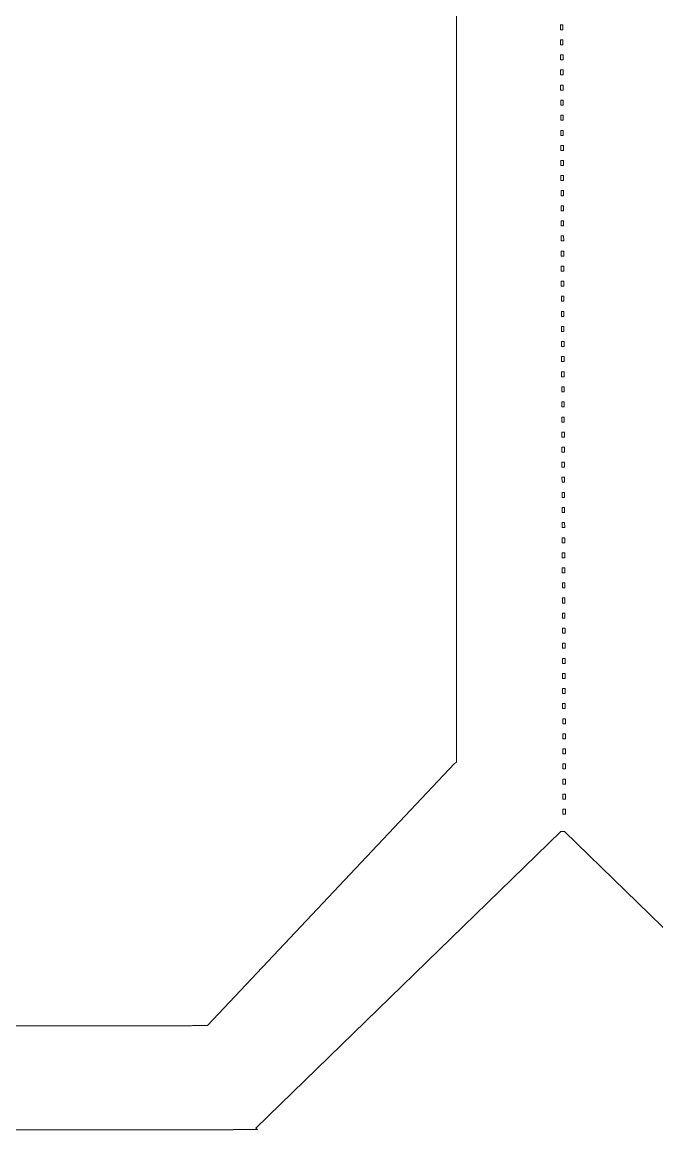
# Model space of a CAD drawing. Header units: centimetres. Extents: x -15.1 to 15.1, y -14.2 to 14.2.
# Drawn here: x -2.4 to 4.19, y -14.17 to -2.66 of the extents above; entities that cross this region are included whole.
import ezdxf

# ---------------------------------------------------------------- set-up
doc = ezdxf.new("R2010")
doc.units = ezdxf.units.CM
doc.header["$MEASUREMENT"] = 0
doc.layers.add('Layer 1', color=7, linetype='Continuous')

msp = doc.modelspace()

# ---------------------------------------------------------------- linework, layer by layer
at = {"layer": 'Layer 1', "color": 254, "lineweight": 15}
for points, knots in [([(-5.45154, 2.48245), (-5.45154, 2.48245), (-5.43583, 2.46839), (-5.43583, 2.46839), (-5.43583, 2.46839), (-5.43583, 2.46839), (-8.60091, -0.61401), (-8.60091, -0.61401), (-8.60091, -0.61401), (-8.60091, -0.61401), (-8.65217, -0.61401), (-8.65217, -0.61401), (-8.65217, -0.61401), (-8.65217, -0.61401), (-8.65217, -0.64874), (-8.65217, -0.64874), (-8.65217, -0.64874), (-8.65217, -0.64874), (-8.65217, -11.0386), (-8.65217, -11.0386), (-8.65217, -11.0386), (-8.65217, -11.0386), (-8.65217, -11.0725), (-8.65217, -11.0725), (-8.65217, -11.0725), (-8.65217, -11.0725), (-8.60091, -11.0725), (-8.60091, -11.0725), (-8.60091, -11.0725), (-8.60091, -11.0725), (-5.43583, -14.15489), (-5.43583, -14.15489), (-5.43583, -14.15489), (-5.43583, -14.15489), (-5.45154, -14.16895), (-5.45154, -14.16895), (-5.45154, -14.16895), (-5.45154, -14.16895), (-5.32421, -14.16895), (-5.32421, -14.16895), (-5.32421, -14.16895), (-5.32421, -14.16895), (-5.32421, -14.17144), (-5.32421, -14.17144), (-5.32421, -14.17144), (-5.32421, -14.17144), (-0.21197, -14.17144), (-0.21197, -14.17144), (-0.21197, -14.17144), (-0.21197, -14.17144), (-0.21197, -14.16895), (-0.21197, -14.16895), (-0.21197, -14.16895), (-0.21197, -14.16895), (0.03856, -14.16895), (0.03856, -14.16895), (0.03856, -14.16895), (0.03856, -14.16895), (0.02285, -14.15489), (0.02285, -14.15489), (0.02285, -14.15489), (0.02285, -14.15489), (3.18793, -11.0725), (3.18793, -11.0725), (3.18793, -11.0725), (3.18793, -11.0725), (3.22845, -11.0725), (3.22845, -11.0725), (3.22845, -11.0725), (3.22845, -11.0725), (6.39353, -14.15489), (6.39353, -14.15489), (6.39353, -14.15489), (6.39353, -14.15489), (6.37782, -14.16895), (6.37782, -14.16895), (6.37782, -14.16895), (6.37782, -14.16895), (6.50515, -14.16895), (6.50515, -14.16895), (6.50515, -14.16895), (6.50515, -14.16895), (6.50515, -14.17144), (6.50515, -14.17144), (6.50515, -14.17144), (6.50515, -14.17144), (11.6174, -14.17144), (11.6174, -14.17144), (11.6174, -14.17144), (11.6174, -14.17144), (11.6174, -14.16895), (11.6174, -14.16895), (11.6174, -14.16895), (11.6174, -14.16895), (11.86793, -14.16895), (11.86793, -14.16895), (11.86793, -14.16895), (11.86793, -14.16895), (11.85222, -14.15489), (11.85222, -14.15489), (11.85222, -14.15489), (11.85222, -14.15489), (15.0173, -11.0725), (15.0173, -11.0725), (15.0173, -11.0725), (15.0173, -11.0725), (15.06856, -11.0725), (15.06856, -11.0725), (15.06856, -11.0725), (15.06856, -11.0725), (15.06856, -11.03777), (15.06856, -11.03777), (15.06856, -11.03777), (15.06856, -11.03777), (15.06856, -0.64791), (15.06856, -0.64791), (15.06856, -0.64791), (15.06856, -0.64791), (15.06856, -0.61401), (15.06856, -0.61401), (15.06856, -0.61401), (15.06856, -0.61401), (15.0173, -0.61401), (15.0173, -0.61401), (15.0173, -0.61401), (15.0173, -0.61401), (11.85222, 2.46839), (11.85222, 2.46839), (11.85222, 2.46839), (11.85222, 2.46839), (11.86793, 2.48245), (11.86793, 2.48245), (11.86793, 2.48245), (11.86793, 2.48245), (10.335, 2.48245), (10.335, 2.48245), (10.335, 2.48245), (10.335, 2.48245), (10.335, 2.47997), (10.335, 2.47997), (10.335, 2.47997), (10.335, 2.47997), (7.91076, 2.47997), (7.91076, 2.47997), (7.91076, 2.47997), (7.91076, 2.47997), (7.91076, 2.48245), (7.91076, 2.48245), (7.91076, 2.48245), (7.91076, 2.48245), (6.37783, 2.48245), (6.37783, 2.48245), (6.37783, 2.48245), (6.37783, 2.48245), (6.39354, 2.46839), (6.39354, 2.46839), (6.39354, 2.46839), (6.39354, 2.46839), (3.22846, -0.61401), (3.22846, -0.61401), (3.22846, -0.61401), (3.22846, -0.61401), (3.18794, -0.61401), (3.18794, -0.61401), (3.18794, -0.61401), (3.18794, -0.61401), (0.02286, 2.46839), (0.02286, 2.46839), (0.02286, 2.46839), (0.02286, 2.46839), (0.03857, 2.48245), (0.03857, 2.48245), (0.03857, 2.48245), (0.03857, 2.48245), (-1.49436, 2.48245), (-1.49436, 2.48245), (-1.49436, 2.48245), (-1.49436, 2.48245), (-1.49436, 2.47997), (-1.49436, 2.47997), (-1.49436, 2.47997), (-1.49436, 2.47997), (-3.9186, 2.47997), (-3.9186, 2.47997), (-3.9186, 2.47997), (-3.9186, 2.47997), (-3.9186, 2.48245), (-3.9186, 2.48245), (-3.9186, 2.48245), (-3.9186, 2.48245), (-5.45153, 2.48245), (-5.45153, 2.48245), (-5.45153, 2.48245), (-5.45153, 2.48245), (-5.45154, 2.48245), (-5.45154, 2.48245)], [0, 0, 0, 0, 0.02, 0.02, 0.02, 0.02, 0.04, 0.04, 0.04, 0.04, 0.06, 0.06, 0.06, 0.06, 0.08, 0.08, 0.08, 0.08, 0.1, 0.1, 0.1, 0.1, 0.12, 0.12, 0.12, 0.12, 0.14, 0.14, 0.14, 0.14, 0.16, 0.16, 0.16, 0.16, 0.18, 0.18, 0.18, 0.18, 0.2, 0.2, 0.2, 0.2, 0.22, 0.22, 0.22, 0.22, 0.24, 0.24, 0.24, 0.24, 0.26, 0.26, 0.26, 0.26, 0.28, 0.28, 0.28, 0.28, 0.3, 0.3, 0.3, 0.3, 0.32, 0.32, 0.32, 0.32, 0.34, 0.34, 0.34, 0.34, 0.36, 0.36, 0.36, 0.36, 0.38, 0.38, 0.38, 0.38, 0.4, 0.4, 0.4, 0.4, 0.42, 0.42, 0.42, 0.42, 0.44, 0.44, 0.44, 0.44, 0.46, 0.46, 0.46, 0.46, 0.48, 0.48, 0.48, 0.48, 0.5, 0.5, 0.5, 0.5, 0.52, 0.52, 0.52, 0.52, 0.54, 0.54, 0.54, 0.54, 0.56, 0.56, 0.56, 0.56, 0.58, 0.58, 0.58, 0.58, 0.6, 0.6, 0.6, 0.6, 0.62, 0.62, 0.62, 0.62, 0.64, 0.64, 0.64, 0.64, 0.66, 0.66, 0.66, 0.66, 0.68, 0.68, 0.68, 0.68, 0.7, 0.7, 0.7, 0.7, 0.72, 0.72, 0.72, 0.72, 0.74, 0.74, 0.74, 0.74, 0.76, 0.76, 0.76, 0.76, 0.78, 0.78, 0.78, 0.78, 0.8, 0.8, 0.8, 0.8, 0.82, 0.82, 0.82, 0.82, 0.84, 0.84, 0.84, 0.84, 0.86, 0.86, 0.86, 0.86, 0.88, 0.88, 0.88, 0.88, 0.9, 0.9, 0.9, 0.9, 0.92, 0.92, 0.92, 0.92, 0.94, 0.94, 0.94, 0.94, 0.96, 0.96, 0.96, 0.96, 1, 1, 1, 1]), ([(3.18459, -2.68602), (3.18459, -2.68602), (3.21105, -2.68602), (3.21105, -2.68602), (3.21105, -2.68602), (3.21105, -2.68602), (3.21105, -2.73811), (3.21105, -2.73811), (3.21105, -2.73811), (3.21105, -2.73811), (3.18459, -2.73811), (3.18459, -2.73811), (3.18459, -2.73811), (3.18459, -2.73811), (3.18459, -2.68602), (3.18459, -2.68602)], [0, 0, 0, 0, 0.2, 0.2, 0.2, 0.2, 0.4, 0.4, 0.4, 0.4, 0.6, 0.6, 0.6, 0.6, 1, 1, 1, 1]), ([(3.18459, -2.84311), (3.18459, -2.84311), (3.21105, -2.84311), (3.21105, -2.84311), (3.21105, -2.84311), (3.21105, -2.84311), (3.21105, -2.8952), (3.21105, -2.8952), (3.21105, -2.8952), (3.21105, -2.8952), (3.18459, -2.8952), (3.18459, -2.8952), (3.18459, -2.8952), (3.18459, -2.8952), (3.18459, -2.84311), (3.18459, -2.84311)], [0, 0, 0, 0, 0.2, 0.2, 0.2, 0.2, 0.4, 0.4, 0.4, 0.4, 0.6, 0.6, 0.6, 0.6, 1, 1, 1, 1]), ([(3.18623, -2.99938), (3.18623, -2.99938), (3.21269, -2.99938), (3.21269, -2.99938), (3.21269, -2.99938), (3.21269, -2.99938), (3.21269, -3.0523), (3.21269, -3.0523), (3.21269, -3.0523), (3.21269, -3.0523), (3.18623, -3.0523), (3.18623, -3.0523), (3.18623, -3.0523), (3.18623, -3.0523), (3.18623, -2.99938), (3.18623, -2.99938)], [0, 0, 0, 0, 0.2, 0.2, 0.2, 0.2, 0.4, 0.4, 0.4, 0.4, 0.6, 0.6, 0.6, 0.6, 1, 1, 1, 1]), ([(3.18623, -3.15648), (3.18623, -3.15648), (3.21269, -3.15648), (3.21269, -3.15648), (3.21269, -3.15648), (3.21269, -3.15648), (3.21269, -3.20857), (3.21269, -3.20857), (3.21269, -3.20857), (3.21269, -3.20857), (3.18623, -3.20857), (3.18623, -3.20857), (3.18623, -3.20857), (3.18623, -3.20857), (3.18623, -3.15648), (3.18623, -3.15648)], [0, 0, 0, 0, 0.2, 0.2, 0.2, 0.2, 0.4, 0.4, 0.4, 0.4, 0.6, 0.6, 0.6, 0.6, 1, 1, 1, 1]), ([(3.18623, -3.31358), (3.18623, -3.31358), (3.21269, -3.31358), (3.21269, -3.31358), (3.21269, -3.31358), (3.21269, -3.31358), (3.21269, -3.36567), (3.21269, -3.36567), (3.21269, -3.36567), (3.21269, -3.36567), (3.18623, -3.36567), (3.18623, -3.36567), (3.18623, -3.36567), (3.18623, -3.36567), (3.18623, -3.31358), (3.18623, -3.31358)], [0, 0, 0, 0, 0.2, 0.2, 0.2, 0.2, 0.4, 0.4, 0.4, 0.4, 0.6, 0.6, 0.6, 0.6, 1, 1, 1, 1]), ([(3.18789, -3.46985), (3.18789, -3.46985), (3.21435, -3.46985), (3.21435, -3.46985), (3.21435, -3.46985), (3.21435, -3.46985), (3.21435, -3.52277), (3.21435, -3.52277), (3.21435, -3.52277), (3.21435, -3.52277), (3.18789, -3.52277), (3.18789, -3.52277), (3.18789, -3.52277), (3.18789, -3.52277), (3.18789, -3.46985), (3.18789, -3.46985)], [0, 0, 0, 0, 0.2, 0.2, 0.2, 0.2, 0.4, 0.4, 0.4, 0.4, 0.6, 0.6, 0.6, 0.6, 1, 1, 1, 1]), ([(3.18789, -3.62694), (3.18789, -3.62694), (3.21435, -3.62694), (3.21435, -3.62694), (3.21435, -3.62694), (3.21435, -3.62694), (3.21435, -3.67903), (3.21435, -3.67903), (3.21435, -3.67903), (3.21435, -3.67903), (3.18789, -3.67903), (3.18789, -3.67903), (3.18789, -3.67903), (3.18789, -3.67903), (3.18789, -3.62694), (3.18789, -3.62694)], [0, 0, 0, 0, 0.2, 0.2, 0.2, 0.2, 0.4, 0.4, 0.4, 0.4, 0.6, 0.6, 0.6, 0.6, 1, 1, 1, 1]), ([(3.18789, -3.78404), (3.18789, -3.78404), (3.21435, -3.78404), (3.21435, -3.78404), (3.21435, -3.78404), (3.21435, -3.78404), (3.21435, -3.83613), (3.21435, -3.83613), (3.21435, -3.83613), (3.21435, -3.83613), (3.18789, -3.83613), (3.18789, -3.83613), (3.18789, -3.83613), (3.18789, -3.83613), (3.18789, -3.78404), (3.18789, -3.78404)], [0, 0, 0, 0, 0.2, 0.2, 0.2, 0.2, 0.4, 0.4, 0.4, 0.4, 0.6, 0.6, 0.6, 0.6, 1, 1, 1, 1]), ([(3.18953, -3.94031), (3.18953, -3.94031), (3.21599, -3.94031), (3.21599, -3.94031), (3.21599, -3.94031), (3.21599, -3.94031), (3.21599, -3.9924), (3.21599, -3.9924), (3.21599, -3.9924), (3.21599, -3.9924), (3.18953, -3.9924), (3.18953, -3.9924), (3.18953, -3.9924), (3.18953, -3.9924), (3.18953, -3.94031), (3.18953, -3.94031)], [0, 0, 0, 0, 0.2, 0.2, 0.2, 0.2, 0.4, 0.4, 0.4, 0.4, 0.6, 0.6, 0.6, 0.6, 1, 1, 1, 1]), ([(3.18953, -4.09741), (3.18953, -4.09741), (3.21599, -4.09741), (3.21599, -4.09741), (3.21599, -4.09741), (3.21599, -4.09741), (3.21599, -4.1495), (3.21599, -4.1495), (3.21599, -4.1495), (3.21599, -4.1495), (3.18953, -4.1495), (3.18953, -4.1495), (3.18953, -4.1495), (3.18953, -4.1495), (3.18953, -4.09741), (3.18953, -4.09741)], [0, 0, 0, 0, 0.2, 0.2, 0.2, 0.2, 0.4, 0.4, 0.4, 0.4, 0.6, 0.6, 0.6, 0.6, 1, 1, 1, 1]), ([(3.18953, -4.25367), (3.18953, -4.25367), (3.21599, -4.25367), (3.21599, -4.25367), (3.21599, -4.25367), (3.21599, -4.25367), (3.21599, -4.30659), (3.21599, -4.30659), (3.21599, -4.30659), (3.21599, -4.30659), (3.18953, -4.30659), (3.18953, -4.30659), (3.18953, -4.30659), (3.18953, -4.30659), (3.18953, -4.25367), (3.18953, -4.25367)], [0, 0, 0, 0, 0.2, 0.2, 0.2, 0.2, 0.4, 0.4, 0.4, 0.4, 0.6, 0.6, 0.6, 0.6, 1, 1, 1, 1]), ([(3.19118, -4.41077), (3.19118, -4.41077), (3.21764, -4.41077), (3.21764, -4.41077), (3.21764, -4.41077), (3.21764, -4.41077), (3.21764, -4.46286), (3.21764, -4.46286), (3.21764, -4.46286), (3.21764, -4.46286), (3.19118, -4.46286), (3.19118, -4.46286), (3.19118, -4.46286), (3.19118, -4.46286), (3.19118, -4.41077), (3.19118, -4.41077)], [0, 0, 0, 0, 0.2, 0.2, 0.2, 0.2, 0.4, 0.4, 0.4, 0.4, 0.6, 0.6, 0.6, 0.6, 1, 1, 1, 1]), ([(3.19118, -4.56787), (3.19118, -4.56787), (3.21764, -4.56787), (3.21764, -4.56787), (3.21764, -4.56787), (3.21764, -4.56787), (3.21764, -4.61996), (3.21764, -4.61996), (3.21764, -4.61996), (3.21764, -4.61996), (3.19118, -4.61996), (3.19118, -4.61996), (3.19118, -4.61996), (3.19118, -4.61996), (3.19118, -4.56787), (3.19118, -4.56787)], [0, 0, 0, 0, 0.2, 0.2, 0.2, 0.2, 0.4, 0.4, 0.4, 0.4, 0.6, 0.6, 0.6, 0.6, 1, 1, 1, 1]), ([(3.19118, -4.72414), (3.19118, -4.72414), (3.21764, -4.72414), (3.21764, -4.72414), (3.21764, -4.72414), (3.21764, -4.72414), (3.21764, -4.77706), (3.21764, -4.77706), (3.21764, -4.77706), (3.21764, -4.77706), (3.19118, -4.77706), (3.19118, -4.77706), (3.19118, -4.77706), (3.19118, -4.77706), (3.19118, -4.72414), (3.19118, -4.72414)], [0, 0, 0, 0, 0.2, 0.2, 0.2, 0.2, 0.4, 0.4, 0.4, 0.4, 0.6, 0.6, 0.6, 0.6, 1, 1, 1, 1]), ([(3.19118, -4.88123), (3.19118, -4.88123), (3.21764, -4.88123), (3.21764, -4.88123), (3.21764, -4.88123), (3.21764, -4.88123), (3.21928, -4.93332), (3.21928, -4.93332), (3.21928, -4.93332), (3.21928, -4.93332), (3.19282, -4.93332), (3.19282, -4.93332), (3.19282, -4.93332), (3.19282, -4.93332), (3.19118, -4.88123), (3.19118, -4.88123)], [0, 0, 0, 0, 0.2, 0.2, 0.2, 0.2, 0.4, 0.4, 0.4, 0.4, 0.6, 0.6, 0.6, 0.6, 1, 1, 1, 1]), ([(3.19282, -5.03833), (3.19282, -5.03833), (3.21928, -5.03833), (3.21928, -5.03833), (3.21928, -5.03833), (3.21928, -5.03833), (3.21928, -5.09042), (3.21928, -5.09042), (3.21928, -5.09042), (3.21928, -5.09042), (3.19282, -5.09042), (3.19282, -5.09042), (3.19282, -5.09042), (3.19282, -5.09042), (3.19282, -5.03833), (3.19282, -5.03833)], [0, 0, 0, 0, 0.2, 0.2, 0.2, 0.2, 0.4, 0.4, 0.4, 0.4, 0.6, 0.6, 0.6, 0.6, 1, 1, 1, 1]), ([(3.19282, -5.1946), (3.19282, -5.1946), (3.21928, -5.1946), (3.21928, -5.1946), (3.21928, -5.1946), (3.21928, -5.1946), (3.21928, -5.24669), (3.21928, -5.24669), (3.21928, -5.24669), (3.21928, -5.24669), (3.19282, -5.24669), (3.19282, -5.24669), (3.19282, -5.24669), (3.19282, -5.24669), (3.19282, -5.1946), (3.19282, -5.1946)], [0, 0, 0, 0, 0.2, 0.2, 0.2, 0.2, 0.4, 0.4, 0.4, 0.4, 0.6, 0.6, 0.6, 0.6, 1, 1, 1, 1]), ([(3.19282, -5.3517), (3.19282, -5.3517), (3.21928, -5.3517), (3.21928, -5.3517), (3.21928, -5.3517), (3.21928, -5.3517), (3.21928, -5.40379), (3.21928, -5.40379), (3.21928, -5.40379), (3.21928, -5.40379), (3.19282, -5.40379), (3.19282, -5.40379), (3.19282, -5.40379), (3.19282, -5.40379), (3.19282, -5.3517), (3.19282, -5.3517)], [0, 0, 0, 0, 0.2, 0.2, 0.2, 0.2, 0.4, 0.4, 0.4, 0.4, 0.6, 0.6, 0.6, 0.6, 1, 1, 1, 1]), ([(3.19446, -5.50797), (3.19446, -5.50797), (3.22092, -5.50797), (3.22092, -5.50797), (3.22092, -5.50797), (3.22092, -5.50797), (3.22092, -5.56089), (3.22092, -5.56089), (3.22092, -5.56089), (3.22092, -5.56089), (3.19446, -5.56089), (3.19446, -5.56089), (3.19446, -5.56089), (3.19446, -5.56089), (3.19446, -5.50797), (3.19446, -5.50797)], [0, 0, 0, 0, 0.2, 0.2, 0.2, 0.2, 0.4, 0.4, 0.4, 0.4, 0.6, 0.6, 0.6, 0.6, 1, 1, 1, 1]), ([(3.19446, -5.66506), (3.19446, -5.66506), (3.22092, -5.66506), (3.22092, -5.66506), (3.22092, -5.66506), (3.22092, -5.66506), (3.22092, -5.71715), (3.22092, -5.71715), (3.22092, -5.71715), (3.22092, -5.71715), (3.19446, -5.71715), (3.19446, -5.71715), (3.19446, -5.71715), (3.19446, -5.71715), (3.19446, -5.66506), (3.19446, -5.66506)], [0, 0, 0, 0, 0.2, 0.2, 0.2, 0.2, 0.4, 0.4, 0.4, 0.4, 0.6, 0.6, 0.6, 0.6, 1, 1, 1, 1]), ([(3.19446, -5.82216), (3.19446, -5.82216), (3.22092, -5.82216), (3.22092, -5.82216), (3.22092, -5.82216), (3.22092, -5.82216), (3.22092, -5.87425), (3.22092, -5.87425), (3.22092, -5.87425), (3.22092, -5.87425), (3.19446, -5.87425), (3.19446, -5.87425), (3.19446, -5.87425), (3.19446, -5.87425), (3.19446, -5.82216), (3.19446, -5.82216)], [0, 0, 0, 0, 0.2, 0.2, 0.2, 0.2, 0.4, 0.4, 0.4, 0.4, 0.6, 0.6, 0.6, 0.6, 1, 1, 1, 1]), ([(3.1961, -5.97843), (3.1961, -5.97843), (3.22256, -5.97843), (3.22256, -5.97843), (3.22256, -5.97843), (3.22256, -5.97843), (3.22256, -6.03135), (3.22256, -6.03135), (3.22256, -6.03135), (3.22256, -6.03135), (3.1961, -6.03135), (3.1961, -6.03135), (3.1961, -6.03135), (3.1961, -6.03135), (3.1961, -5.97843), (3.1961, -5.97843)], [0, 0, 0, 0, 0.2, 0.2, 0.2, 0.2, 0.4, 0.4, 0.4, 0.4, 0.6, 0.6, 0.6, 0.6, 1, 1, 1, 1]), ([(3.1961, -6.13552), (3.1961, -6.13552), (3.22256, -6.13552), (3.22256, -6.13552), (3.22256, -6.13552), (3.22256, -6.13552), (3.22256, -6.18761), (3.22256, -6.18761), (3.22256, -6.18761), (3.22256, -6.18761), (3.1961, -6.18761), (3.1961, -6.18761), (3.1961, -6.18761), (3.1961, -6.18761), (3.1961, -6.13552), (3.1961, -6.13552)], [0, 0, 0, 0, 0.2, 0.2, 0.2, 0.2, 0.4, 0.4, 0.4, 0.4, 0.6, 0.6, 0.6, 0.6, 1, 1, 1, 1]), ([(3.1961, -6.29262), (3.1961, -6.29262), (3.22256, -6.29262), (3.22256, -6.29262), (3.22256, -6.29262), (3.22256, -6.29262), (3.22256, -6.34471), (3.22256, -6.34471), (3.22256, -6.34471), (3.22256, -6.34471), (3.1961, -6.34471), (3.1961, -6.34471), (3.1961, -6.34471), (3.1961, -6.34471), (3.1961, -6.29262), (3.1961, -6.29262)], [0, 0, 0, 0, 0.2, 0.2, 0.2, 0.2, 0.4, 0.4, 0.4, 0.4, 0.6, 0.6, 0.6, 0.6, 1, 1, 1, 1]), ([(3.19774, -6.44889), (3.19774, -6.44889), (3.2242, -6.44889), (3.2242, -6.44889), (3.2242, -6.44889), (3.2242, -6.44889), (3.2242, -6.50098), (3.2242, -6.50098), (3.2242, -6.50098), (3.2242, -6.50098), (3.19774, -6.50098), (3.19774, -6.50098), (3.19774, -6.50098), (3.19774, -6.50098), (3.19774, -6.44889), (3.19774, -6.44889)], [0, 0, 0, 0, 0.2, 0.2, 0.2, 0.2, 0.4, 0.4, 0.4, 0.4, 0.6, 0.6, 0.6, 0.6, 1, 1, 1, 1]), ([(3.19774, -6.60599), (3.19774, -6.60599), (3.2242, -6.60599), (3.2242, -6.60599), (3.2242, -6.60599), (3.2242, -6.60599), (3.2242, -6.65808), (3.2242, -6.65808), (3.2242, -6.65808), (3.2242, -6.65808), (3.19774, -6.65808), (3.19774, -6.65808), (3.19774, -6.65808), (3.19774, -6.65808), (3.19774, -6.60599), (3.19774, -6.60599)], [0, 0, 0, 0, 0.2, 0.2, 0.2, 0.2, 0.4, 0.4, 0.4, 0.4, 0.6, 0.6, 0.6, 0.6, 1, 1, 1, 1]), ([(3.19774, -6.76308), (3.19774, -6.76308), (3.2242, -6.76308), (3.2242, -6.76308), (3.2242, -6.76308), (3.2242, -6.76308), (3.2242, -6.81517), (3.2242, -6.81517), (3.2242, -6.81517), (3.2242, -6.81517), (3.19774, -6.81517), (3.19774, -6.81517), (3.19774, -6.81517), (3.19774, -6.81517), (3.19774, -6.76308), (3.19774, -6.76308)], [0, 0, 0, 0, 0.2, 0.2, 0.2, 0.2, 0.4, 0.4, 0.4, 0.4, 0.6, 0.6, 0.6, 0.6, 1, 1, 1, 1]), ([(3.19938, -6.91935), (3.19938, -6.91935), (3.22584, -6.91935), (3.22584, -6.91935), (3.22584, -6.91935), (3.22584, -6.91935), (3.22584, -6.97144), (3.22584, -6.97144), (3.22584, -6.97144), (3.22584, -6.97144), (3.19938, -6.97144), (3.19938, -6.97144), (3.19938, -6.97144), (3.19938, -6.97144), (3.19938, -6.91935), (3.19938, -6.91935)], [0, 0, 0, 0, 0.2, 0.2, 0.2, 0.2, 0.4, 0.4, 0.4, 0.4, 0.6, 0.6, 0.6, 0.6, 1, 1, 1, 1]), ([(3.19938, -7.07645), (3.19938, -7.07645), (3.22584, -7.07645), (3.22584, -7.07645), (3.22584, -7.07645), (3.22584, -7.07645), (3.22584, -7.12854), (3.22584, -7.12854), (3.22584, -7.12854), (3.22584, -7.12854), (3.19938, -7.12854), (3.19938, -7.12854), (3.19938, -7.12854), (3.19938, -7.12854), (3.19938, -7.07645), (3.19938, -7.07645)], [0, 0, 0, 0, 0.2, 0.2, 0.2, 0.2, 0.4, 0.4, 0.4, 0.4, 0.6, 0.6, 0.6, 0.6, 1, 1, 1, 1]), ([(3.19938, -7.23272), (3.19938, -7.23272), (3.22584, -7.23272), (3.22584, -7.23272), (3.22584, -7.23272), (3.22584, -7.23272), (3.22584, -7.28564), (3.22584, -7.28564), (3.22584, -7.28564), (3.22584, -7.28564), (3.19938, -7.28564), (3.19938, -7.28564), (3.19938, -7.28564), (3.19938, -7.28564), (3.19938, -7.23272), (3.19938, -7.23272)], [0, 0, 0, 0, 0.2, 0.2, 0.2, 0.2, 0.4, 0.4, 0.4, 0.4, 0.6, 0.6, 0.6, 0.6, 1, 1, 1, 1]), ([(3.19938, -7.38981), (3.19938, -7.38981), (3.22584, -7.38981), (3.22584, -7.38981), (3.22584, -7.38981), (3.22584, -7.38981), (3.22748, -7.4419), (3.22748, -7.4419), (3.22748, -7.4419), (3.22748, -7.4419), (3.20102, -7.4419), (3.20102, -7.4419), (3.20102, -7.4419), (3.20102, -7.4419), (3.19938, -7.38981), (3.19938, -7.38981)], [0, 0, 0, 0, 0.2, 0.2, 0.2, 0.2, 0.4, 0.4, 0.4, 0.4, 0.6, 0.6, 0.6, 0.6, 1, 1, 1, 1]), ([(3.20102, -7.54691), (3.20102, -7.54691), (3.22748, -7.54691), (3.22748, -7.54691), (3.22748, -7.54691), (3.22748, -7.54691), (3.22748, -7.599), (3.22748, -7.599), (3.22748, -7.599), (3.22748, -7.599), (3.20102, -7.599), (3.20102, -7.599), (3.20102, -7.599), (3.20102, -7.599), (3.20102, -7.54691), (3.20102, -7.54691)], [0, 0, 0, 0, 0.2, 0.2, 0.2, 0.2, 0.4, 0.4, 0.4, 0.4, 0.6, 0.6, 0.6, 0.6, 1, 1, 1, 1]), ([(3.20102, -7.70318), (3.20102, -7.70318), (3.22748, -7.70318), (3.22748, -7.70318), (3.22748, -7.70318), (3.22748, -7.70318), (3.22748, -7.75527), (3.22748, -7.75527), (3.22748, -7.75527), (3.22748, -7.75527), (3.20102, -7.75527), (3.20102, -7.75527), (3.20102, -7.75527), (3.20102, -7.75527), (3.20102, -7.70318), (3.20102, -7.70318)], [0, 0, 0, 0, 0.2, 0.2, 0.2, 0.2, 0.4, 0.4, 0.4, 0.4, 0.6, 0.6, 0.6, 0.6, 1, 1, 1, 1]), ([(3.20102, -7.86028), (3.20102, -7.86028), (3.22748, -7.86028), (3.22748, -7.86028), (3.22748, -7.86028), (3.22748, -7.86028), (3.22912, -7.91237), (3.22912, -7.91237), (3.22912, -7.91237), (3.22912, -7.91237), (3.20266, -7.91237), (3.20266, -7.91237), (3.20266, -7.91237), (3.20266, -7.91237), (3.20102, -7.86028), (3.20102, -7.86028)], [0, 0, 0, 0, 0.2, 0.2, 0.2, 0.2, 0.4, 0.4, 0.4, 0.4, 0.6, 0.6, 0.6, 0.6, 1, 1, 1, 1]), ([(3.20266, -8.01737), (3.20266, -8.01737), (3.22912, -8.01737), (3.22912, -8.01737), (3.22912, -8.01737), (3.22912, -8.01737), (3.22912, -8.06946), (3.22912, -8.06946), (3.22912, -8.06946), (3.22912, -8.06946), (3.20266, -8.06946), (3.20266, -8.06946), (3.20266, -8.06946), (3.20266, -8.06946), (3.20266, -8.01737), (3.20266, -8.01737)], [0, 0, 0, 0, 0.2, 0.2, 0.2, 0.2, 0.4, 0.4, 0.4, 0.4, 0.6, 0.6, 0.6, 0.6, 1, 1, 1, 1]), ([(3.20266, -8.17364), (3.20266, -8.17364), (3.22912, -8.17364), (3.22912, -8.17364), (3.22912, -8.17364), (3.22912, -8.17364), (3.22912, -8.22573), (3.22912, -8.22573), (3.22912, -8.22573), (3.22912, -8.22573), (3.20266, -8.22573), (3.20266, -8.22573), (3.20266, -8.22573), (3.20266, -8.22573), (3.20266, -8.17364), (3.20266, -8.17364)], [0, 0, 0, 0, 0.2, 0.2, 0.2, 0.2, 0.4, 0.4, 0.4, 0.4, 0.6, 0.6, 0.6, 0.6, 1, 1, 1, 1]), ([(3.20266, -8.33074), (3.20266, -8.33074), (3.22912, -8.33074), (3.22912, -8.33074), (3.22912, -8.33074), (3.22912, -8.33074), (3.22912, -8.38283), (3.22912, -8.38283), (3.22912, -8.38283), (3.22912, -8.38283), (3.20266, -8.38283), (3.20266, -8.38283), (3.20266, -8.38283), (3.20266, -8.38283), (3.20266, -8.33074), (3.20266, -8.33074)], [0, 0, 0, 0, 0.2, 0.2, 0.2, 0.2, 0.4, 0.4, 0.4, 0.4, 0.6, 0.6, 0.6, 0.6, 1, 1, 1, 1]), ([(3.20431, -8.48701), (3.20431, -8.48701), (3.23077, -8.48701), (3.23077, -8.48701), (3.23077, -8.48701), (3.23077, -8.48701), (3.23077, -8.53993), (3.23077, -8.53993), (3.23077, -8.53993), (3.23077, -8.53993), (3.20431, -8.53993), (3.20431, -8.53993), (3.20431, -8.53993), (3.20431, -8.53993), (3.20431, -8.48701), (3.20431, -8.48701)], [0, 0, 0, 0, 0.2, 0.2, 0.2, 0.2, 0.4, 0.4, 0.4, 0.4, 0.6, 0.6, 0.6, 0.6, 1, 1, 1, 1]), ([(3.20431, -8.6441), (3.20431, -8.6441), (3.23077, -8.6441), (3.23077, -8.6441), (3.23077, -8.6441), (3.23077, -8.6441), (3.23077, -8.69619), (3.23077, -8.69619), (3.23077, -8.69619), (3.23077, -8.69619), (3.20431, -8.69619), (3.20431, -8.69619), (3.20431, -8.69619), (3.20431, -8.69619), (3.20431, -8.6441), (3.20431, -8.6441)], [0, 0, 0, 0, 0.2, 0.2, 0.2, 0.2, 0.4, 0.4, 0.4, 0.4, 0.6, 0.6, 0.6, 0.6, 1, 1, 1, 1]), ([(3.20431, -8.8012), (3.20431, -8.8012), (3.23077, -8.8012), (3.23077, -8.8012), (3.23077, -8.8012), (3.23077, -8.8012), (3.23077, -8.85329), (3.23077, -8.85329), (3.23077, -8.85329), (3.23077, -8.85329), (3.20431, -8.85329), (3.20431, -8.85329), (3.20431, -8.85329), (3.20431, -8.85329), (3.20431, -8.8012), (3.20431, -8.8012)], [0, 0, 0, 0, 0.2, 0.2, 0.2, 0.2, 0.4, 0.4, 0.4, 0.4, 0.6, 0.6, 0.6, 0.6, 1, 1, 1, 1]), ([(3.20595, -8.95747), (3.20595, -8.95747), (3.23241, -8.95747), (3.23241, -8.95747), (3.23241, -8.95747), (3.23241, -8.95747), (3.23241, -9.00956), (3.23241, -9.00956), (3.23241, -9.00956), (3.23241, -9.00956), (3.20595, -9.00956), (3.20595, -9.00956), (3.20595, -9.00956), (3.20595, -9.00956), (3.20595, -8.95747), (3.20595, -8.95747)], [0, 0, 0, 0, 0.2, 0.2, 0.2, 0.2, 0.4, 0.4, 0.4, 0.4, 0.6, 0.6, 0.6, 0.6, 1, 1, 1, 1]), ([(3.20595, -9.11457), (3.20595, -9.11457), (3.23241, -9.11457), (3.23241, -9.11457), (3.23241, -9.11457), (3.23241, -9.11457), (3.23241, -9.16666), (3.23241, -9.16666), (3.23241, -9.16666), (3.23241, -9.16666), (3.20595, -9.16666), (3.20595, -9.16666), (3.20595, -9.16666), (3.20595, -9.16666), (3.20595, -9.11457), (3.20595, -9.11457)], [0, 0, 0, 0, 0.2, 0.2, 0.2, 0.2, 0.4, 0.4, 0.4, 0.4, 0.6, 0.6, 0.6, 0.6, 1, 1, 1, 1]), ([(3.20595, -9.27166), (3.20595, -9.27166), (3.23241, -9.27166), (3.23241, -9.27166), (3.23241, -9.27166), (3.23241, -9.27166), (3.23241, -9.32375), (3.23241, -9.32375), (3.23241, -9.32375), (3.23241, -9.32375), (3.20595, -9.32375), (3.20595, -9.32375), (3.20595, -9.32375), (3.20595, -9.32375), (3.20595, -9.27166), (3.20595, -9.27166)], [0, 0, 0, 0, 0.2, 0.2, 0.2, 0.2, 0.4, 0.4, 0.4, 0.4, 0.6, 0.6, 0.6, 0.6, 1, 1, 1, 1]), ([(3.20759, -9.42793), (3.20759, -9.42793), (3.23405, -9.42793), (3.23405, -9.42793), (3.23405, -9.42793), (3.23405, -9.42793), (3.23405, -9.48002), (3.23405, -9.48002), (3.23405, -9.48002), (3.23405, -9.48002), (3.20759, -9.48002), (3.20759, -9.48002), (3.20759, -9.48002), (3.20759, -9.48002), (3.20759, -9.42793), (3.20759, -9.42793)], [0, 0, 0, 0, 0.2, 0.2, 0.2, 0.2, 0.4, 0.4, 0.4, 0.4, 0.6, 0.6, 0.6, 0.6, 1, 1, 1, 1]), ([(3.20759, -9.58503), (3.20759, -9.58503), (3.23405, -9.58503), (3.23405, -9.58503), (3.23405, -9.58503), (3.23405, -9.58503), (3.23405, -9.63712), (3.23405, -9.63712), (3.23405, -9.63712), (3.23405, -9.63712), (3.20759, -9.63712), (3.20759, -9.63712), (3.20759, -9.63712), (3.20759, -9.63712), (3.20759, -9.58503), (3.20759, -9.58503)], [0, 0, 0, 0, 0.2, 0.2, 0.2, 0.2, 0.4, 0.4, 0.4, 0.4, 0.6, 0.6, 0.6, 0.6, 1, 1, 1, 1]), ([(3.20759, -9.7413), (3.20759, -9.7413), (3.23405, -9.7413), (3.23405, -9.7413), (3.23405, -9.7413), (3.23405, -9.7413), (3.23405, -9.79422), (3.23405, -9.79422), (3.23405, -9.79422), (3.23405, -9.79422), (3.20759, -9.79422), (3.20759, -9.79422), (3.20759, -9.79422), (3.20759, -9.79422), (3.20759, -9.7413), (3.20759, -9.7413)], [0, 0, 0, 0, 0.2, 0.2, 0.2, 0.2, 0.4, 0.4, 0.4, 0.4, 0.6, 0.6, 0.6, 0.6, 1, 1, 1, 1]), ([(3.20923, -9.89839), (3.20923, -9.89839), (3.23569, -9.89839), (3.23569, -9.89839), (3.23569, -9.89839), (3.23569, -9.89839), (3.23569, -9.95048), (3.23569, -9.95048), (3.23569, -9.95048), (3.23569, -9.95048), (3.20923, -9.95048), (3.20923, -9.95048), (3.20923, -9.95048), (3.20923, -9.95048), (3.20923, -9.89839), (3.20923, -9.89839)], [0, 0, 0, 0, 0.2, 0.2, 0.2, 0.2, 0.4, 0.4, 0.4, 0.4, 0.6, 0.6, 0.6, 0.6, 1, 1, 1, 1]), ([(3.20923, -10.05549), (3.20923, -10.05549), (3.23569, -10.05549), (3.23569, -10.05549), (3.23569, -10.05549), (3.23569, -10.05549), (3.23569, -10.10758), (3.23569, -10.10758), (3.23569, -10.10758), (3.23569, -10.10758), (3.20923, -10.10758), (3.20923, -10.10758), (3.20923, -10.10758), (3.20923, -10.10758), (3.20923, -10.05549), (3.20923, -10.05549)], [0, 0, 0, 0, 0.2, 0.2, 0.2, 0.2, 0.4, 0.4, 0.4, 0.4, 0.6, 0.6, 0.6, 0.6, 1, 1, 1, 1]), ([(3.20923, -10.21176), (3.20923, -10.21176), (3.23569, -10.21176), (3.23569, -10.21176), (3.23569, -10.21176), (3.23569, -10.21176), (3.23569, -10.26385), (3.23569, -10.26385), (3.23569, -10.26385), (3.23569, -10.26385), (3.20923, -10.26385), (3.20923, -10.26385), (3.20923, -10.26385), (3.20923, -10.26385), (3.20923, -10.21176), (3.20923, -10.21176)], [0, 0, 0, 0, 0.2, 0.2, 0.2, 0.2, 0.4, 0.4, 0.4, 0.4, 0.6, 0.6, 0.6, 0.6, 1, 1, 1, 1]), ([(3.20923, -10.36886), (3.20923, -10.36886), (3.23569, -10.36886), (3.23569, -10.36886), (3.23569, -10.36886), (3.23569, -10.36886), (3.23733, -10.42095), (3.23733, -10.42095), (3.23733, -10.42095), (3.23733, -10.42095), (3.21087, -10.42095), (3.21087, -10.42095), (3.21087, -10.42095), (3.21087, -10.42095), (3.20923, -10.36886), (3.20923, -10.36886)], [0, 0, 0, 0, 0.2, 0.2, 0.2, 0.2, 0.4, 0.4, 0.4, 0.4, 0.6, 0.6, 0.6, 0.6, 1, 1, 1, 1]), ([(3.21087, -10.52595), (3.21087, -10.52595), (3.23733, -10.52595), (3.23733, -10.52595), (3.23733, -10.52595), (3.23733, -10.52595), (3.23733, -10.57804), (3.23733, -10.57804), (3.23733, -10.57804), (3.23733, -10.57804), (3.21087, -10.57804), (3.21087, -10.57804), (3.21087, -10.57804), (3.21087, -10.57804), (3.21087, -10.52595), (3.21087, -10.52595)], [0, 0, 0, 0, 0.2, 0.2, 0.2, 0.2, 0.4, 0.4, 0.4, 0.4, 0.6, 0.6, 0.6, 0.6, 1, 1, 1, 1]), ([(3.21087, -10.68222), (3.21087, -10.68222), (3.23733, -10.68222), (3.23733, -10.68222), (3.23733, -10.68222), (3.23733, -10.68222), (3.23733, -10.73431), (3.23733, -10.73431), (3.23733, -10.73431), (3.23733, -10.73431), (3.21087, -10.73431), (3.21087, -10.73431), (3.21087, -10.73431), (3.21087, -10.73431), (3.21087, -10.68222), (3.21087, -10.68222)], [0, 0, 0, 0, 0.2, 0.2, 0.2, 0.2, 0.4, 0.4, 0.4, 0.4, 0.6, 0.6, 0.6, 0.6, 1, 1, 1, 1]), ([(3.21087, -10.83932), (3.21087, -10.83932), (3.23733, -10.83932), (3.23733, -10.83932), (3.23733, -10.83932), (3.23733, -10.83932), (3.23733, -10.89141), (3.23733, -10.89141), (3.23733, -10.89141), (3.23733, -10.89141), (3.21087, -10.89141), (3.21087, -10.89141), (3.21087, -10.89141), (3.21087, -10.89141), (3.21087, -10.83932), (3.21087, -10.83932)], [0, 0, 0, 0, 0.2, 0.2, 0.2, 0.2, 0.4, 0.4, 0.4, 0.4, 0.6, 0.6, 0.6, 0.6, 1, 1, 1, 1])]:
    msp.add_open_spline(points, degree=3, knots=knots, dxfattribs=at)
at = {"layer": 'Layer 1', "color": 41, "lineweight": 13}
msp.add_open_spline([(-4.8393, 1.51868), (-4.8393, 1.51868), (-7.40659, -1.20405), (-7.40659, -1.20405), (-7.40659, -1.20405), (-7.41214, -1.20997), (-7.41784, -1.21513), (-7.42478, -1.21893), (-7.42478, -1.21893), (-7.42478, -1.21893), (-7.42478, -10.34953), (-7.42478, -10.34953), (-7.42478, -10.34953), (-7.41784, -10.35333), (-7.41214, -10.35849), (-7.40659, -10.36441), (-7.40659, -10.36441), (-7.40659, -10.36441), (-4.8393, -13.08714), (-4.8393, -13.08714), (-4.8393, -13.08714), (-4.8393, -13.08714), (-4.79134, -13.08714), (-4.79134, -13.08714), (-4.79134, -13.08714), (-4.78635, -13.0874), (-4.78131, -13.08836), (-4.77646, -13.08963), (-4.77646, -13.08963), (-4.77646, -13.08963), (-0.64566, -13.08963), (-0.64566, -13.08963), (-0.64566, -13.08963), (-0.64014, -13.0882), (-0.63479, -13.0872), (-0.62912, -13.08714), (-0.62912, -13.08714), (-0.62912, -13.08714), (-0.48029, -13.08714), (-0.48029, -13.08714), (-0.48029, -13.08714), (-0.48029, -13.08714), (2.08617, -10.36441), (2.08617, -10.36441), (2.08617, -10.36441), (2.09177, -10.35875), (2.0983, -10.35393), (2.10519, -10.35035), (2.10519, -10.35035), (2.10519, -10.35035), (2.10519, -1.21892), (2.10519, -1.21892), (2.10519, -1.21892), (2.09825, -1.21512), (2.09172, -1.20996), (2.08617, -1.20404), (2.08617, -1.20404), (2.08617, -1.20404), (-0.48029, 1.51869), (-0.48029, 1.51869), (-0.48029, 1.51869), (-0.48029, 1.51869), (-1.65686, 1.51869), (-1.65686, 1.51869), (-1.65686, 1.51869), (-1.66216, 1.51731), (-1.66795, 1.51713), (-1.6734, 1.51705), (-1.6734, 1.51705), (-1.6734, 1.51705), (-3.64703, 1.51705), (-3.64703, 1.51705), (-3.64703, 1.51705), (-3.65202, 1.51731), (-3.65706, 1.51745), (-3.66191, 1.51869), (-3.66191, 1.51869), (-3.66191, 1.51869), (-4.83931, 1.51869), (-4.83931, 1.51869), (-4.83931, 1.51869), (-4.83931, 1.51869), (-4.8393, 1.51868), (-4.8393, 1.51868)], degree=3, knots=[0, 0, 0, 0, 0.04545455, 0.04545455, 0.04545455, 0.04545455, 0.09090909, 0.09090909, 0.09090909, 0.09090909, 0.13636364, 0.13636364, 0.13636364, 0.13636364, 0.18181818, 0.18181818, 0.18181818, 0.18181818, 0.22727273, 0.22727273, 0.22727273, 0.22727273, 0.27272727, 0.27272727, 0.27272727, 0.27272727, 0.31818182, 0.31818182, 0.31818182, 0.31818182, 0.36363636, 0.36363636, 0.36363636, 0.36363636, 0.40909091, 0.40909091, 0.40909091, 0.40909091, 0.45454545, 0.45454545, 0.45454545, 0.45454545, 0.5, 0.5, 0.5, 0.5, 0.54545455, 0.54545455, 0.54545455, 0.54545455, 0.59090909, 0.59090909, 0.59090909, 0.59090909, 0.63636364, 0.63636364, 0.63636364, 0.63636364, 0.68181818, 0.68181818, 0.68181818, 0.68181818, 0.72727273, 0.72727273, 0.72727273, 0.72727273, 0.77272727, 0.77272727, 0.77272727, 0.77272727, 0.81818182, 0.81818182, 0.81818182, 0.81818182, 0.86363636, 0.86363636, 0.86363636, 0.86363636, 0.90909091, 0.90909091, 0.90909091, 0.90909091, 1, 1, 1, 1], dxfattribs=at)

doc.saveas('drawing.dxf')
